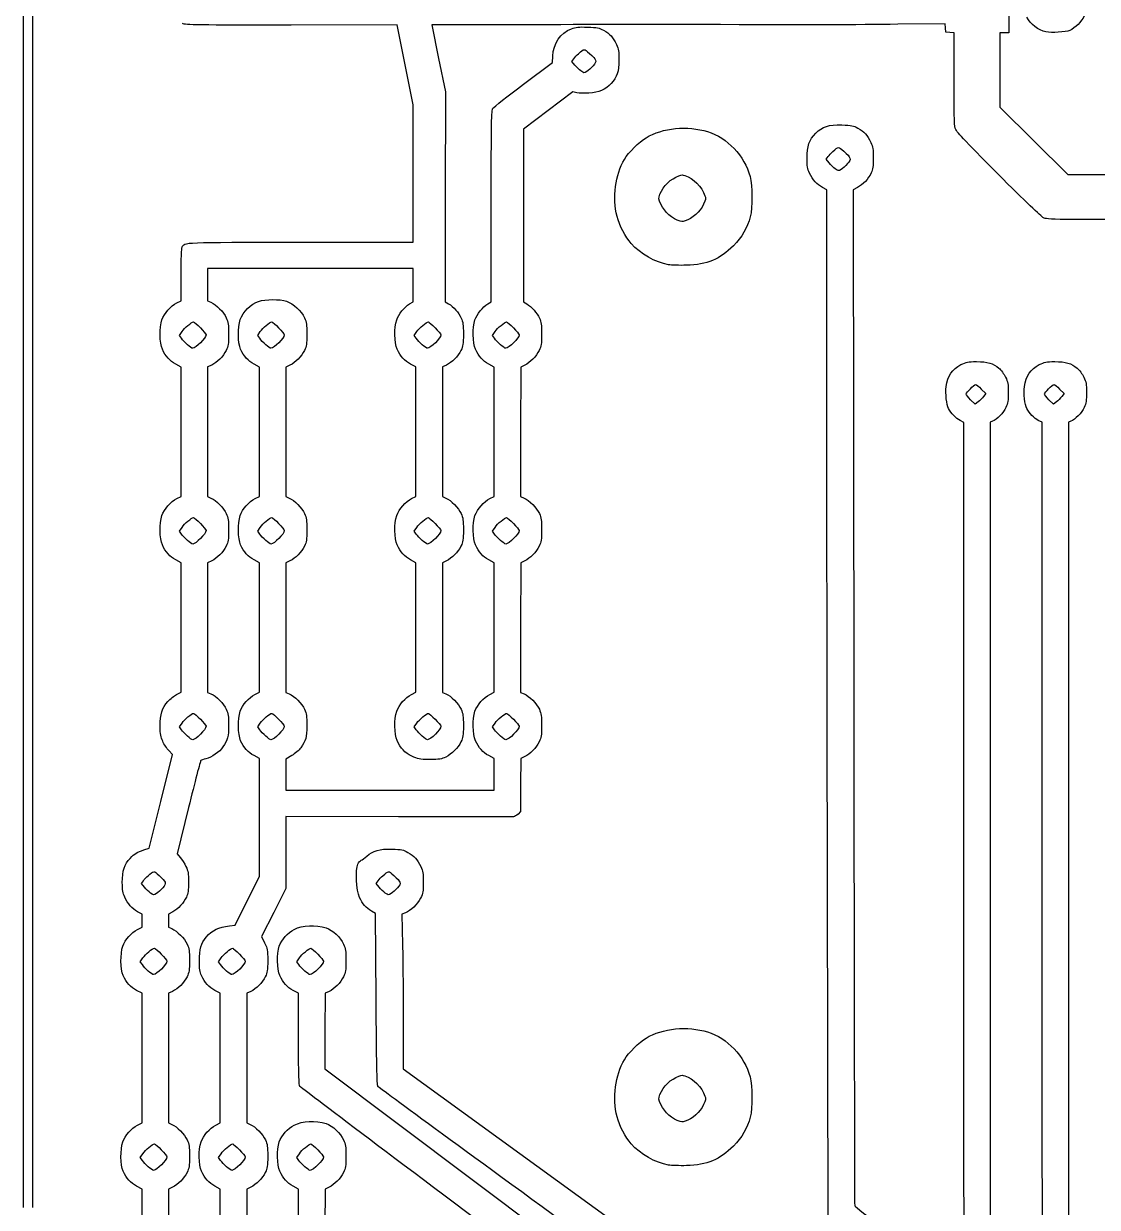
# Model space of a CAD drawing. Extents: x 0 to 100, y 0 to 150.
# Drawn here: x 0 to 34.85, y 75.05 to 113.45 of the extents above; entities that cross this region are included whole.
import ezdxf

# ---------------------------------------------------------------- set-up
doc = ezdxf.new("R2010")
doc.units = 0
doc.layers.add('Calque_1', color=7, linetype='CONTINUOUS')

msp = doc.modelspace()

# ---------------------------------------------------------------- linework, layer by layer
at = {"layer": 'Calque_1', "color": 7}
for p, q in [((0, 75.041132), (0, 150.08226)), ((0.28575, 149.79651), (0.28575, 75.041132)), ((31.972357, 114.169387), (31.972357, 113.157182)), ((12.119189, 113.414112), (8.683941, 113.409173)), ((12.377843, 112.115249), (12.119189, 113.414112)), ((17.046849, 113.419545), (13.24934, 113.411586)), ((13.24934, 113.411586), (13.468883, 112.32415)), ((29.904848, 113.452734), (28.374964, 113.432245)), ((29.914839, 113.313133), (29.904848, 113.452734)), ((29.924829, 113.173529), (29.914839, 113.313133)), ((30.059765, 113.163764), (29.924829, 113.173529)), ((30.194704, 113.153999), (30.059765, 113.163764)), ((30.194704, 111.675194), (30.194704, 113.153999)), ((31.829482, 113.157182), (31.686607, 113.157182)), ((31.686607, 113.157182), (31.686607, 111.949683)), ((31.972357, 113.157182), (31.829482, 113.157182)), ((33.178753, 113.184832), (33.17875, 113.184837)), ((13.468883, 112.32415), (13.688427, 111.236711)), ((16.219791, 111.486743), (17.161154, 112.193735)), ((17.161154, 112.193735), (17.171173, 112.394008)), ((17.79561, 112.230847), (17.855709, 112.314425)), ((17.890716, 112.111174), (17.79561, 112.230847)), ((12.6365, 110.816386), (12.377843, 112.115249)), ((18.085491, 111.917956), (18.085491, 111.917962)), ((31.686607, 111.949683), (31.686607, 110.742187)), ((13.688427, 111.236711), (13.684927, 107.835112)), ((17.827899, 111.240329), (17.026455, 110.634985)), ((17.954899, 111.211827), (17.827899, 111.240329)), ((12.6365, 108.589447), (12.6365, 110.816386)), ((17.026455, 110.634985), (16.225009, 110.029638)), ((31.686607, 110.742187), (32.789918, 109.648788)), ((16.225009, 110.029638), (16.224755, 107.230293)), ((32.789918, 109.648788), (33.893232, 108.555388)), ((26.05061, 109.055847), (26.110709, 109.139425)), ((26.145716, 108.936174), (26.05061, 109.055847)), ((26.340491, 108.742956), (26.340491, 108.742962)), ((12.6365, 106.362507), (12.6365, 108.589447)), ((33.893232, 108.555388), (38.407707, 108.554542)), ((26.066719, 108.061415), (25.922749, 108.137792)), ((26.066722, 102.330486), (26.066719, 108.061415)), ((27.06558, 108.137454), (26.920323, 108.061307)), ((26.920323, 108.061307), (26.94053, 91.598932)), ((13.684927, 107.835112), (13.681428, 104.433513)), ((15.176779, 104.430939), (15.176779, 107.532787)), ((16.224755, 107.230293), (16.224501, 104.430942)), ((21.311277, 107.041794), (21.311294, 107.041814)), ((8.999858, 106.362507), (12.6365, 106.362507)), ((20.929758, 105.633965), (20.929755, 105.633962)), ((5.112058, 104.463172), (5.112058, 105.303802)), ((9.303094, 105.505836), (5.969344, 105.505836)), ((5.969344, 105.505836), (5.969344, 104.982387)), ((12.636844, 105.505836), (9.303094, 105.505836)), ((12.636844, 104.968677), (12.636844, 105.505836)), ((5.969344, 104.982387), (5.969344, 104.458938)), ((12.636844, 104.431515), (12.636844, 104.968677)), ((4.969885, 104.394349), (5.112058, 104.463172)), ((5.969344, 104.458938), (6.079798, 104.412789)), ((12.526639, 104.363406), (12.636844, 104.431515)), ((13.681428, 104.433513), (13.786231, 104.368424)), ((15.066574, 104.36283), (15.176779, 104.430939)), ((16.224501, 104.430942), (16.327687, 104.366852)), ((5.056403, 103.336363), (5.139619, 103.462113)), ((5.121817, 103.244497), (5.056403, 103.336363)), ((7.596403, 103.336363), (7.679619, 103.462113)), ((7.661817, 103.244497), (7.596403, 103.336363)), ((12.676403, 103.336363), (12.759619, 103.462113)), ((12.741817, 103.244497), (12.676403, 103.336363)), ((15.216403, 103.336363), (15.299619, 103.462113)), ((15.281817, 103.244497), (15.216403, 103.336363)), ((5.315639, 103.036626), (5.315639, 103.036626)), ((7.855639, 103.036626), (7.855639, 103.036626)), ((12.935639, 103.036626), (12.935639, 103.036626)), ((15.475639, 103.036626), (15.475639, 103.036626)), ((5.111905, 102.314382), (4.936645, 102.405961)), ((5.111967, 100.213777), (5.111905, 102.314382)), ((5.970984, 102.314961), (5.970137, 100.211948)), ((6.10377, 102.376296), (5.970984, 102.314961)), ((7.651911, 102.314382), (7.476654, 102.405961)), ((7.651976, 100.213777), (7.651911, 102.314382)), ((8.510959, 102.314385), (8.510112, 100.211373)), ((8.643747, 102.375721), (8.510959, 102.314385)), ((12.73195, 102.314961), (12.556693, 102.406539)), ((12.732015, 100.214356), (12.73195, 102.314961)), ((13.591046, 102.314961), (13.590199, 100.211948)), ((13.723832, 102.376296), (13.591046, 102.314961)), ((15.271888, 102.314385), (15.096631, 102.405964)), ((15.271953, 100.21378), (15.271888, 102.314385)), ((16.130888, 102.314388), (16.130041, 100.211375)), ((16.263676, 102.375723), (16.130888, 102.314388)), ((31.078867, 101.597741), (31.224897, 101.449614)), ((31.224897, 101.449614), (31.151147, 101.353977)), ((33.618867, 101.597741), (33.764897, 101.449614)), ((33.764897, 101.449614), (33.691147, 101.353977)), ((30.87926, 101.105546), (30.734562, 101.250247)), ((30.734562, 101.250247), (30.734562, 101.250247)), ((30.978325, 101.18194), (30.87926, 101.105546)), ((33.41926, 101.105546), (33.274562, 101.250247)), ((33.274562, 101.250247), (33.274562, 101.250247)), ((33.518325, 101.18194), (33.41926, 101.105546)), ((30.511742, 100.519221), (30.389672, 100.581496)), ((30.511742, 86.886758), (30.511742, 100.519221)), ((31.448121, 100.55217), (31.368992, 100.522082)), ((31.368992, 100.522082), (31.368992, 87.141216)), ((33.051744, 100.519283), (32.929675, 100.581558)), ((33.051744, 86.897088), (33.051744, 100.519283)), ((33.988124, 100.552232), (33.908994, 100.522144)), ((33.908994, 100.522144), (33.908994, 87.217813)), ((5.112032, 98.113172), (5.111967, 100.213777)), ((5.970137, 100.211948), (5.969291, 98.108938)), ((7.652038, 98.113172), (7.651976, 100.213777)), ((8.510112, 100.211373), (8.509265, 98.108363)), ((12.732077, 98.11375), (12.732015, 100.214356)), ((13.590199, 100.211948), (13.589353, 98.108938)), ((15.272015, 98.113174), (15.271953, 100.21378)), ((16.130041, 100.211375), (16.129195, 98.108365)), ((4.969857, 98.044349), (5.112032, 98.113172)), ((5.969291, 98.108938), (6.079741, 98.062789)), ((7.509866, 98.044349), (7.652038, 98.113172)), ((8.509265, 98.108363), (8.619719, 98.062214)), ((12.589905, 98.044928), (12.732077, 98.11375)), ((13.589353, 98.108938), (13.699806, 98.062789)), ((15.129843, 98.044352), (15.272015, 98.113174)), ((16.129195, 98.108365), (16.239648, 98.062216)), ((5.056403, 96.986385), (5.139619, 97.112135)), ((5.121817, 96.894519), (5.056403, 96.986385)), ((7.596403, 96.986385), (7.679619, 97.112135)), ((7.661817, 96.894519), (7.596403, 96.986385)), ((12.676403, 96.986385), (12.759619, 97.112135)), ((12.741817, 96.894519), (12.676403, 96.986385)), ((15.216403, 96.986385), (15.299619, 97.112135)), ((15.281817, 96.894519), (15.216403, 96.986385)), ((5.315639, 96.686648), (5.315639, 96.686648)), ((7.855639, 96.686648), (7.855639, 96.686648)), ((12.935639, 96.686648), (12.935639, 96.686648)), ((15.475639, 96.686648), (15.475639, 96.686648)), ((5.111877, 95.964382), (4.936617, 96.055961)), ((6.103716, 96.026296), (5.970928, 95.964961)), ((7.651885, 95.964382), (7.476625, 96.055961)), ((8.643693, 96.025721), (8.510905, 95.964385)), ((12.731922, 95.964961), (12.556665, 96.056539)), ((13.723778, 96.026296), (13.59099, 95.964961)), ((15.271863, 95.964385), (15.096603, 96.055964)), ((16.26362, 96.025723), (16.130834, 95.964388)), ((5.111939, 93.863173), (5.111877, 95.964382)), ((5.970928, 95.964961), (5.970081, 93.861948)), ((7.651948, 93.863173), (7.651885, 95.964382)), ((8.510905, 95.964385), (8.510058, 93.861373)), ((12.731987, 93.863752), (12.731922, 95.964961)), ((13.59099, 95.964961), (13.590143, 93.861948)), ((15.271925, 93.863176), (15.271863, 95.964385)), ((16.130834, 95.964388), (16.129988, 93.861375)), ((5.112004, 91.761961), (5.111939, 93.863173)), ((5.970081, 93.861948), (5.969234, 91.758938)), ((7.652012, 91.761961), (7.651948, 93.863173)), ((8.510058, 93.861373), (8.509212, 91.758363)), ((12.732049, 91.762539), (12.731987, 93.863752)), ((13.590143, 93.861948), (13.589296, 91.758938)), ((15.27199, 91.761964), (15.271925, 93.863176)), ((16.129988, 93.861375), (16.129141, 91.758365)), ((4.965285, 91.688688), (5.112004, 91.761961)), ((5.969234, 91.758938), (6.079688, 91.712789)), ((7.505294, 91.688688), (7.652012, 91.761961)), ((8.509212, 91.758363), (8.619665, 91.712214)), ((12.585333, 91.689266), (12.732049, 91.762539)), ((13.589296, 91.758938), (13.69975, 91.712789)), ((15.125271, 91.68869), (15.27199, 91.761964)), ((16.129141, 91.758365), (16.239594, 91.712216)), ((5.056403, 90.63638), (5.139619, 90.762129)), ((5.121817, 90.544514), (5.056403, 90.63638)), ((7.596403, 90.63638), (7.679619, 90.762129)), ((7.661817, 90.544514), (7.596403, 90.63638)), ((12.676403, 90.63638), (12.759619, 90.762129)), ((12.741817, 90.544514), (12.676403, 90.63638)), ((15.216403, 90.63638), (15.299619, 90.762129)), ((15.281817, 90.544514), (15.216403, 90.63638)), ((5.315639, 90.336643), (5.315639, 90.336643)), ((7.855639, 90.336643), (7.855639, 90.336643)), ((12.935639, 90.336643), (12.935639, 90.336643)), ((15.475639, 90.336643), (15.475639, 90.336643)), ((4.835827, 89.741382), (4.714539, 89.868382)), ((4.45722, 88.221506), (4.835827, 89.741382)), ((7.651857, 89.614382), (7.476597, 89.705958)), ((7.651919, 87.701201), (7.651857, 89.614382)), ((8.701899, 89.708419), (8.509212, 89.589485)), ((8.509212, 89.589485), (8.509212, 89.085998)), ((15.271835, 89.614385), (15.096575, 89.705961)), ((15.271897, 89.098449), (15.271835, 89.614385)), ((16.130778, 89.614388), (16.129931, 88.753531)), ((16.263566, 89.675723), (16.130778, 89.614388)), ((15.271962, 88.58251), (15.271897, 89.098449)), ((8.509212, 89.085998), (8.509212, 88.58251)), ((16.129931, 88.753531), (16.129085, 87.892672)), ((8.509212, 88.58251), (11.890587, 88.58251)), ((11.890587, 88.58251), (15.271962, 88.58251)), ((4.078616, 86.701632), (4.45722, 88.221506)), ((5.350739, 88.020061), (4.977463, 86.520411)), ((7.651984, 85.788019), (7.651919, 87.701201)), ((12.168274, 87.725119), (8.509085, 87.727659)), ((8.509085, 87.727659), (8.509085, 86.562776)), ((16.129085, 87.892672), (16.04538, 87.80897)), ((33.908994, 87.217813), (33.908994, 73.913483)), ((31.368992, 87.141216), (31.368992, 73.760346)), ((3.896185, 86.64519), (4.078616, 86.701632)), ((4.977463, 86.520411), (5.081199, 86.402262)), ((8.509085, 86.562776), (8.509085, 85.397889)), ((3.82561, 85.560853), (3.885709, 85.644427)), ((7.256199, 84.996933), (7.651984, 85.788019)), ((11.44561, 85.560853), (11.505709, 85.644427)), ((3.920716, 85.441177), (3.82561, 85.560853)), ((8.509085, 85.397889), (8.114369, 84.615485)), ((11.540716, 85.441177), (11.44561, 85.560853)), ((26.109027, 74.545683), (26.087888, 85.572622)), ((4.115491, 85.247959), (4.115491, 85.247967)), ((6.860413, 84.20585), (7.256199, 84.996933)), ((11.735491, 85.247959), (11.735491, 85.247967)), ((3.842004, 84.56624), (3.698034, 84.642618)), ((3.842004, 84.354102), (3.842004, 84.56624)), ((4.842668, 84.642911), (4.699234, 84.566818)), ((4.699234, 84.566818), (4.699234, 84.352877)), ((8.114369, 84.615485), (7.719653, 83.833077)), ((11.419727, 84.582174), (11.285333, 84.660937)), ((11.439088, 81.806281), (11.419727, 84.582174)), ((12.389849, 84.606753), (12.277454, 84.566319)), ((12.277454, 84.566319), (12.298226, 83.568954)), ((3.695285, 84.068688), (3.842004, 84.141961)), ((3.842004, 84.141961), (3.842004, 84.354102)), ((4.699234, 84.352877), (4.699234, 84.138938)), ((4.699234, 84.138938), (4.809688, 84.092789)), ((6.67676, 84.185051), (6.860413, 84.20585)), ((7.719653, 83.833077), (7.820683, 83.629248)), ((3.786403, 83.016368), (3.869619, 83.142115)), ((3.85182, 82.924502), (3.786403, 83.016368)), ((6.326403, 83.016368), (6.409619, 83.142115)), ((6.391817, 82.924502), (6.326403, 83.016368)), ((8.866403, 83.016368), (8.949619, 83.142115)), ((8.931817, 82.924502), (8.866403, 83.016368)), ((4.045639, 82.716631), (4.045639, 82.716631)), ((6.585639, 82.716631), (6.585639, 82.716631)), ((9.125639, 82.716631), (9.125639, 82.716631)), ((3.841849, 81.994382), (3.666592, 82.085958)), ((3.841911, 79.893173), (3.841849, 81.994382)), ((4.700874, 81.994961), (4.700027, 79.891948)), ((4.83366, 82.056296), (4.700874, 81.994961)), ((6.381832, 81.994382), (6.206575, 82.085958)), ((6.381897, 79.893173), (6.381832, 81.994382)), ((7.240724, 81.99432), (7.239878, 79.89131)), ((7.373513, 82.055656), (7.240724, 81.99432)), ((8.921609, 81.994382), (8.746352, 82.085958)), ((8.921674, 80.517135), (8.921609, 81.994382)), ((9.780654, 81.994382), (9.779807, 80.768008)), ((9.913439, 82.055718), (9.780654, 81.994382)), ((12.319138, 81.060704), (12.319265, 79.549819)), ((9.779807, 80.768008), (9.77896, 79.541629)), ((3.841976, 77.791961), (3.841911, 79.893173)), ((4.700027, 79.891948), (4.699181, 77.788938)), ((6.381959, 77.791961), (6.381897, 79.893173)), ((7.239878, 79.89131), (7.239031, 77.788298)), ((9.77896, 79.541629), (17.368861, 73.849269)), ((12.319265, 79.549819), (19.21681, 74.533319)), ((3.695257, 77.718688), (3.841976, 77.791961)), ((4.699181, 77.788938), (4.809631, 77.742789)), ((6.235243, 77.718688), (6.381959, 77.791961)), ((7.239031, 77.788298), (7.349484, 77.742149)), ((21.311277, 77.831797), (21.311294, 77.831816)), ((3.786403, 76.666363), (3.869619, 76.79211)), ((3.85182, 76.574497), (3.786403, 76.666363)), ((6.326403, 76.666363), (6.409619, 76.79211)), ((6.391817, 76.574497), (6.326403, 76.666363)), ((8.866403, 76.666363), (8.949619, 76.79211)), ((8.931817, 76.574497), (8.866403, 76.666363)), ((20.929758, 76.423962), (20.929755, 76.423962)), ((4.045639, 76.366626), (4.045639, 76.366626)), ((6.585639, 76.366626), (6.585639, 76.366626)), ((9.125639, 76.366626), (9.125639, 76.366626)), ((3.841821, 75.644382), (3.666563, 75.735958)), ((4.833606, 75.706296), (4.700818, 75.644961)), ((6.381806, 75.644382), (6.206546, 75.735958)), ((7.373456, 75.705656), (7.240668, 75.64432)), ((8.921437, 75.644563), (8.746177, 75.736139)), ((9.913267, 75.705898), (9.780479, 75.644563)), ((3.841885, 73.543173), (3.841821, 75.644382)), ((4.700818, 75.644961), (4.699971, 73.541948)), ((6.381869, 73.543173), (6.381806, 75.644382)), ((7.240668, 75.64432), (7.239821, 73.54131)), ((8.921499, 74.157529), (8.921437, 75.644563)), ((9.780479, 75.644563), (9.779632, 74.421223))]:
    msp.add_line(p, q, dxfattribs=at)
for points in [[(34.420573, 113.705413), (34.336713, 113.518009), (34.131357, 113.312151), (33.950831, 113.234517)], [(8.683941, 113.409173), (5.636669, 113.404799), (5.237946, 113.409737), (5.153516, 113.453454)], [(21.955582, 113.423863), (21.344393, 113.425838), (19.135465, 113.423863), (17.046849, 113.419545)], [(17.171173, 112.394008), (17.192284, 112.815716), (17.42125, 113.152543), (17.778036, 113.286731)], [(17.778036, 113.286731), (17.927752, 113.34304), (18.008507, 113.351487), (18.304149, 113.341744)], [(18.304149, 113.341744), (18.619089, 113.331359), (18.670033, 113.321086), (18.822712, 113.23715)], [(28.374964, 113.432245), (27.008082, 113.413928), (25.59661, 113.412094), (21.955582, 113.423863)], [(33.17875, 113.184837), (32.923483, 113.241158), (32.681807, 113.428723), (32.559329, 113.665572)], [(18.822712, 113.23715), (19.024052, 113.126451), (19.12714, 113.011759), (19.23719, 112.77601)], [(33.950831, 113.234517), (33.81517, 113.176179), (33.352825, 113.146427), (33.178753, 113.184832)], [(18.00602, 112.478963), (18.197155, 112.650495), (18.18493, 112.650117), (18.362958, 112.490054)], [(19.23719, 112.77601), (19.308586, 112.623068), (19.318653, 112.559989), (19.318261, 112.26801)], [(17.855709, 112.314425), (17.888763, 112.36039), (17.956403, 112.434431), (18.00602, 112.478963)], [(18.362958, 112.490054), (18.605695, 112.271812), (18.613727, 112.244817), (18.483038, 112.086437)], [(19.318261, 112.26801), (19.317696, 111.885791), (19.266764, 111.732248), (19.066885, 111.511008)], [(18.085491, 111.917962), (18.030673, 111.958407), (17.943023, 112.045351), (17.890716, 112.111174)], [(18.279251, 111.898962), (18.188099, 111.846128), (18.182057, 111.84672), (18.085491, 111.917956)], [(18.483038, 112.086437), (18.422705, 112.013322), (18.330999, 111.92896), (18.279251, 111.898962)], [(15.227602, 110.707192), (15.255542, 110.747101), (15.70204, 111.097897), (16.219791, 111.486743)], [(19.066885, 111.511008), (18.89035, 111.315603), (18.66112, 111.216399), (18.344334, 111.198309)], [(30.231797, 110.065709), (30.205917, 110.15692), (30.194704, 110.643059), (30.194704, 111.675194)], [(18.344334, 111.198309), (18.199995, 111.190068), (18.024749, 111.196051), (17.954899, 111.211827)], [(15.176779, 107.532787), (15.176779, 110.325336), (15.181859, 110.641868), (15.227602, 110.707192)], [(20.202452, 109.754068), (20.734249, 110.073239), (21.546154, 110.153463), (22.197492, 109.951209)], [(22.197492, 109.951209), (22.838794, 109.752064), (23.391393, 109.167136), (23.578171, 108.489757)], [(25.426495, 109.085371), (25.425931, 109.480834), (25.497172, 109.68669), (25.707442, 109.89696)], [(25.707442, 109.89696), (25.931374, 110.120892), (26.12193, 110.181313), (26.558844, 110.166917)], [(26.558844, 110.166917), (26.873784, 110.156531), (26.924725, 110.146258), (27.077408, 110.062322)], [(27.077408, 110.062322), (27.278748, 109.951623), (27.381835, 109.836931), (27.491885, 109.601182)], [(31.620858, 108.576767), (30.470331, 109.732644), (30.263363, 109.954496), (30.231797, 110.065709)], [(19.50019, 109.051806), (19.635399, 109.277087), (19.977168, 109.618858), (20.202452, 109.754068)], [(26.26102, 109.303963), (26.452155, 109.475495), (26.43993, 109.475117), (26.617958, 109.315054)], [(27.491885, 109.601182), (27.563278, 109.448241), (27.573345, 109.385161), (27.572956, 109.093182)], [(25.503982, 108.607667), (25.439373, 108.748798), (25.426876, 108.825828), (25.426495, 109.085371)], [(26.110709, 109.139425), (26.143763, 109.18539), (26.211403, 109.259431), (26.26102, 109.303963)], [(26.617958, 109.315054), (26.860695, 109.096812), (26.868727, 109.069817), (26.738035, 108.911437)], [(27.572956, 109.093182), (27.572674, 108.822887), (27.559889, 108.73204), (27.505815, 108.613046)], [(19.258308, 107.196401), (19.103332, 107.808719), (19.200233, 108.552019), (19.50019, 109.051806)], [(26.340491, 108.742962), (26.285673, 108.783407), (26.198023, 108.870351), (26.145716, 108.936174)], [(26.534251, 108.723962), (26.443096, 108.671128), (26.437057, 108.67172), (26.340491, 108.742956)], [(26.738035, 108.911437), (26.677705, 108.838322), (26.585999, 108.75396), (26.534251, 108.723962)], [(20.650592, 107.9174), (20.762601, 108.193052), (21.003432, 108.426904), (21.2681, 108.517009)], [(21.2681, 108.517009), (21.372593, 108.552583), (21.375006, 108.552713), (21.455129, 108.526971)], [(21.455129, 108.526971), (21.743255, 108.434464), (22.009416, 108.167742), (22.112455, 107.868256)], [(23.578171, 108.489757), (23.656739, 108.204815), (23.658452, 107.479106), (23.581247, 107.188007)], [(25.922749, 108.137792), (25.743391, 108.232941), (25.603863, 108.389498), (25.503982, 108.607667)], [(27.505815, 108.613046), (27.417254, 108.418166), (27.243981, 108.230977), (27.06558, 108.137454)], [(33.101915, 107.155953), (33.017158, 107.197024), (32.508568, 107.684927), (31.620858, 108.576767)], [(20.678758, 107.59955), (20.607658, 107.748221), (20.603041, 107.800351), (20.650592, 107.9174)], [(21.311294, 107.041814), (21.046626, 107.120954), (20.806289, 107.332875), (20.678758, 107.59955)], [(22.106218, 107.68948), (22.016144, 107.431704), (21.80128, 107.196971), (21.556187, 107.088578)], [(22.112455, 107.868256), (22.140283, 107.787405), (22.140254, 107.786858), (22.106218, 107.68948)], [(19.7178, 106.322248), (19.534652, 106.52702), (19.328435, 106.919332), (19.258308, 107.196401)], [(23.581247, 107.188007), (23.484363, 106.822724), (23.315069, 106.531525), (23.034919, 106.24827)], [(38.07079, 107.093415), (33.320265, 107.093401), (33.228621, 107.094544), (33.101915, 107.155953)], [(21.556187, 107.088578), (21.42558, 107.030815), (21.378237, 107.021773), (21.311277, 107.041794)], [(5.14475, 106.205516), (5.231957, 106.368465), (5.085723, 106.362507), (8.999858, 106.362507)], [(5.112058, 105.303802), (5.112058, 105.819639), (5.124701, 106.168034), (5.14475, 106.205516)], [(20.929755, 105.633962), (20.493609, 105.711624), (20.02687, 105.976693), (19.7178, 106.322248)], [(23.034919, 106.24827), (22.590241, 105.798656), (22.188469, 105.631597), (21.510625, 105.614463)], [(21.510625, 105.614463), (21.283614, 105.608734), (21.022223, 105.617511), (20.929758, 105.633965)], [(7.620635, 104.44198), (7.856031, 104.520488), (8.306768, 104.522117), (8.5335, 104.445282)], [(4.48757, 103.845373), (4.558758, 104.050701), (4.779857, 104.302356), (4.969885, 104.394349)], [(6.079798, 104.412789), (6.249472, 104.341895), (6.493312, 104.094733), (6.576568, 103.909248)], [(7.030429, 103.853944), (7.114128, 104.095857), (7.381466, 104.362207), (7.620635, 104.44198)], [(8.5335, 104.445282), (8.755829, 104.369931), (9.017435, 104.129647), (9.115775, 103.910462)], [(12.107082, 103.844374), (12.170387, 104.02689), (12.358314, 104.259376), (12.526639, 104.363406)], [(13.786231, 104.368424), (13.950577, 104.266356), (14.119372, 104.07572), (14.198809, 103.902461)], [(14.647017, 103.843798), (14.710323, 104.026314), (14.898249, 104.2588), (15.066574, 104.36283)], [(16.327687, 104.366852), (16.490521, 104.265718), (16.65949, 104.074543), (16.738651, 103.901888)], [(4.502556, 102.891295), (4.410428, 103.097789), (4.402537, 103.600128), (4.48757, 103.845373)], [(5.139619, 103.462113), (5.218803, 103.581763), (5.451726, 103.777868), (5.514665, 103.777868)], [(5.514665, 103.777868), (5.562239, 103.777868), (5.920111, 103.406292), (5.920111, 103.356894)], [(6.576568, 103.909248), (6.640604, 103.766582), (6.650849, 103.693269), (6.65073, 103.378586)], [(7.042565, 102.891295), (6.948805, 103.101447), (6.942517, 103.599882), (7.030429, 103.853944)], [(7.679619, 103.462113), (7.758803, 103.581763), (7.991726, 103.777868), (8.054665, 103.777868)], [(8.054665, 103.777868), (8.102239, 103.777868), (8.460111, 103.406292), (8.460111, 103.356894)], [(9.115775, 103.910462), (9.180689, 103.765772), (9.190826, 103.693735), (9.190708, 103.37801)], [(12.122604, 102.891874), (12.030783, 103.097682), (12.022588, 103.600754), (12.107082, 103.844374)], [(12.759619, 103.462113), (12.838803, 103.581763), (13.071726, 103.777868), (13.134665, 103.777868)], [(13.134665, 103.777868), (13.182239, 103.777868), (13.540111, 103.406292), (13.540111, 103.356894)], [(14.198809, 103.902461), (14.261392, 103.765964), (14.271529, 103.69253), (14.271123, 103.378586)], [(14.662539, 102.891298), (14.570721, 103.097106), (14.562526, 103.600178), (14.647017, 103.843798)], [(15.299619, 103.462113), (15.378803, 103.581763), (15.611726, 103.777868), (15.674665, 103.777868)], [(15.674665, 103.777868), (15.722239, 103.777868), (16.080111, 103.406292), (16.080111, 103.356894)], [(16.738651, 103.901888), (16.801236, 103.765391), (16.811371, 103.691957), (16.810967, 103.378013)], [(5.920111, 103.356894), (5.920111, 103.25521), (5.58754, 102.920618), (5.486465, 102.920618)], [(6.65073, 103.378586), (6.650603, 103.055377), (6.641643, 102.995238), (6.572662, 102.854711)], [(8.460111, 103.356894), (8.460111, 103.25521), (8.12754, 102.920618), (8.026465, 102.920618)], [(9.190708, 103.37801), (9.190581, 103.054801), (9.18162, 102.994662), (9.112639, 102.854135)], [(13.540111, 103.356894), (13.540111, 103.25521), (13.207537, 102.920618), (13.106465, 102.920618)], [(14.271123, 103.378586), (14.27084, 103.055772), (14.261612, 102.995066), (14.192724, 102.854711)], [(16.080111, 103.356894), (16.080111, 103.25521), (15.747537, 102.920618), (15.646465, 102.920618)], [(16.810967, 103.378013), (16.810685, 103.055199), (16.801457, 102.994493), (16.732569, 102.854138)], [(5.315639, 103.036626), (5.245015, 103.100428), (5.157795, 103.19397), (5.121817, 103.244497)], [(5.486465, 102.920618), (5.463125, 102.920618), (5.386262, 102.972821), (5.315639, 103.036626)], [(7.855639, 103.036626), (7.785015, 103.100428), (7.697795, 103.19397), (7.661817, 103.244497)], [(8.026465, 102.920618), (8.003125, 102.920618), (7.926262, 102.972821), (7.855639, 103.036626)], [(12.935639, 103.036626), (12.865015, 103.100428), (12.777795, 103.19397), (12.741817, 103.244497)], [(13.106465, 102.920618), (13.083125, 102.920618), (13.006262, 102.972821), (12.935639, 103.036626)], [(15.475639, 103.036626), (15.405015, 103.100428), (15.317795, 103.19397), (15.281817, 103.244497)], [(15.646465, 102.920618), (15.623125, 102.920618), (15.546262, 102.972821), (15.475639, 103.036626)], [(4.936645, 102.405961), (4.742163, 102.507578), (4.605661, 102.660198), (4.502556, 102.891295)], [(6.572662, 102.854711), (6.476272, 102.658346), (6.279289, 102.457368), (6.10377, 102.376296)], [(7.476654, 102.405961), (7.282172, 102.507578), (7.145669, 102.660198), (7.042565, 102.891295)], [(9.112639, 102.854135), (9.016246, 102.657771), (8.819267, 102.456792), (8.643747, 102.375721)], [(12.556693, 102.406539), (12.362211, 102.508156), (12.225709, 102.660776), (12.122604, 102.891874)], [(14.192724, 102.854711), (14.096334, 102.658346), (13.899351, 102.457368), (13.723832, 102.376296)], [(15.096631, 102.405964), (14.902149, 102.507581), (14.765647, 102.660201), (14.662539, 102.891298)], [(16.732569, 102.854138), (16.636176, 102.657774), (16.439196, 102.456795), (16.263676, 102.375723)], [(26.087888, 85.572622), (26.076261, 91.637436), (26.066722, 99.178476), (26.066722, 102.330486)], [(29.940428, 101.680698), (29.981136, 102.019048), (30.136696, 102.248932), (30.42112, 102.391062)], [(30.42112, 102.391062), (30.599524, 102.480211), (30.644694, 102.48901), (30.923907, 102.48901)], [(30.923907, 102.48901), (31.286069, 102.48901), (31.465379, 102.437352), (31.649106, 102.280095)], [(31.649106, 102.280095), (31.719926, 102.219477), (31.81788, 102.088097), (31.866784, 101.988148)], [(32.480431, 101.68076), (32.521138, 102.01911), (32.676699, 102.248994), (32.961123, 102.391124)], [(32.961123, 102.391124), (33.139527, 102.480273), (33.184696, 102.489072), (33.46391, 102.489072)], [(33.46391, 102.489072), (33.826072, 102.489072), (34.005382, 102.437414), (34.189108, 102.280157)], [(34.189108, 102.280157), (34.259929, 102.219539), (34.357883, 102.088159), (34.406786, 101.98821)], [(31.866784, 101.988148), (31.94626, 101.825701), (31.955647, 101.77273), (31.955257, 101.488902)], [(34.406786, 101.98821), (34.486263, 101.825763), (34.49565, 101.772792), (34.49526, 101.488964)], [(30.01932, 100.96558), (29.951686, 101.096371), (29.912674, 101.450001), (29.940428, 101.680698)], [(30.589861, 101.436798), (30.589861, 101.48715), (30.847369, 101.745868), (30.897486, 101.745868)], [(30.734562, 101.250247), (30.654975, 101.329833), (30.589861, 101.41378), (30.589861, 101.436798)], [(30.897486, 101.745868), (30.916931, 101.745868), (30.998547, 101.679213), (31.078867, 101.597741)], [(31.955257, 101.488902), (31.954975, 101.225126), (31.942247, 101.143296), (31.880562, 101.005427)], [(32.559323, 100.965642), (32.491688, 101.096433), (32.452677, 101.450063), (32.480431, 101.68076)], [(33.129861, 101.436798), (33.129861, 101.48715), (33.387369, 101.745868), (33.437486, 101.745868)], [(33.274562, 101.250247), (33.194975, 101.329833), (33.129861, 101.41378), (33.129861, 101.436798)], [(33.437486, 101.745868), (33.456931, 101.745868), (33.538547, 101.679213), (33.618867, 101.597741)], [(34.49526, 101.488964), (34.494978, 101.225188), (34.48225, 101.143358), (34.420564, 101.005489)], [(31.151147, 101.353977), (31.110578, 101.301374), (31.032811, 101.223958), (30.978325, 101.18194)], [(31.880562, 101.005427), (31.803396, 100.832984), (31.585205, 100.604285), (31.448121, 100.55217)], [(33.691147, 101.353977), (33.650578, 101.301374), (33.572811, 101.223958), (33.518325, 101.18194)], [(34.420564, 101.005489), (34.343399, 100.833046), (34.125208, 100.604347), (33.988124, 100.552232)], [(30.389672, 100.581496), (30.257135, 100.64911), (30.097202, 100.814972), (30.01932, 100.96558)], [(32.929675, 100.581558), (32.797138, 100.649173), (32.637205, 100.815035), (32.559323, 100.965642)], [(4.487542, 97.495373), (4.55873, 97.700701), (4.779828, 97.952356), (4.969857, 98.044349)], [(6.079741, 98.062789), (6.249419, 97.991895), (6.493256, 97.744733), (6.576512, 97.559248)], [(7.027551, 97.495373), (7.098738, 97.700701), (7.319837, 97.952356), (7.509866, 98.044349)], [(8.619719, 98.062214), (8.789393, 97.991319), (9.033233, 97.744158), (9.116489, 97.558673)], [(12.10759, 97.495952), (12.178778, 97.70128), (12.399876, 97.952934), (12.589905, 98.044928)], [(13.699806, 98.062789), (13.869481, 97.991895), (14.113318, 97.744733), (14.196574, 97.559248)], [(14.647528, 97.495376), (14.718716, 97.700704), (14.939814, 97.952359), (15.129843, 98.044352)], [(16.239648, 98.062216), (16.409323, 97.991322), (16.653163, 97.74416), (16.736418, 97.558676)], [(6.576512, 97.559248), (6.640551, 97.416582), (6.650795, 97.343269), (6.650674, 97.028586)], [(9.116489, 97.558673), (9.180525, 97.416007), (9.190773, 97.342694), (9.190651, 97.02801)], [(14.196574, 97.559248), (14.260613, 97.416582), (14.270857, 97.343269), (14.270739, 97.028586)], [(16.736418, 97.558676), (16.800455, 97.416009), (16.810702, 97.342697), (16.810581, 97.028013)], [(4.502528, 96.541295), (4.410402, 96.747789), (4.402509, 97.250128), (4.487542, 97.495373)], [(5.139619, 97.112135), (5.218803, 97.231786), (5.451726, 97.427891), (5.514665, 97.427891)], [(5.514665, 97.427891), (5.562239, 97.427891), (5.920111, 97.056314), (5.920111, 97.006917)], [(7.042537, 96.541295), (6.950408, 96.747789), (6.942517, 97.250128), (7.027551, 97.495373)], [(7.679619, 97.112135), (7.758803, 97.231786), (7.991726, 97.427891), (8.054665, 97.427891)], [(8.054665, 97.427891), (8.102239, 97.427891), (8.460111, 97.056314), (8.460111, 97.006917)], [(12.122576, 96.541874), (12.030448, 96.748368), (12.022557, 97.250706), (12.10759, 97.495952)], [(12.759619, 97.112135), (12.838803, 97.231786), (13.071726, 97.427891), (13.134665, 97.427891)], [(13.134665, 97.427891), (13.182239, 97.427891), (13.540111, 97.056314), (13.540111, 97.006917)], [(14.662514, 96.541298), (14.570388, 96.747792), (14.562495, 97.25013), (14.647528, 97.495376)], [(15.299619, 97.112135), (15.378803, 97.231786), (15.611726, 97.427891), (15.674665, 97.427891)], [(15.674665, 97.427891), (15.722239, 97.427891), (16.080111, 97.056314), (16.080111, 97.006917)], [(5.315639, 96.686648), (5.245015, 96.75045), (5.157795, 96.843993), (5.121817, 96.894519)], [(5.920111, 97.006917), (5.920111, 96.905232), (5.58754, 96.570641), (5.486465, 96.570641)], [(6.650674, 97.028586), (6.650547, 96.705377), (6.641586, 96.645238), (6.572608, 96.504711)], [(7.855639, 96.686648), (7.785015, 96.75045), (7.697795, 96.843993), (7.661817, 96.894519)], [(8.460111, 97.006917), (8.460111, 96.905232), (8.12754, 96.570641), (8.026465, 96.570641)], [(9.190651, 97.02801), (9.190524, 96.704801), (9.181564, 96.644662), (9.112583, 96.504135)], [(12.935639, 96.686648), (12.865015, 96.75045), (12.777795, 96.843993), (12.741817, 96.894519)], [(13.540111, 97.006917), (13.540111, 96.905232), (13.207537, 96.570641), (13.106465, 96.570641)], [(14.270739, 97.028586), (14.270612, 96.705377), (14.261651, 96.645238), (14.192671, 96.504711)], [(15.475639, 96.686648), (15.405015, 96.75045), (15.317795, 96.843993), (15.281817, 96.894519)], [(16.080111, 97.006917), (16.080111, 96.905232), (15.747537, 96.570641), (15.646465, 96.570641)], [(16.810581, 97.028013), (16.810454, 96.704804), (16.801493, 96.644665), (16.732512, 96.504138)], [(4.936617, 96.055961), (4.742135, 96.157578), (4.605632, 96.310198), (4.502528, 96.541295)], [(5.486465, 96.570641), (5.463125, 96.570641), (5.386262, 96.622844), (5.315639, 96.686648)], [(6.572608, 96.504711), (6.476215, 96.308346), (6.279236, 96.107368), (6.103716, 96.026296)], [(7.476625, 96.055961), (7.282143, 96.157578), (7.145641, 96.310198), (7.042537, 96.541295)], [(8.026465, 96.570641), (8.003125, 96.570641), (7.926262, 96.622844), (7.855639, 96.686648)], [(9.112583, 96.504135), (9.016193, 96.307771), (8.81921, 96.106792), (8.643693, 96.025721)], [(12.556665, 96.056539), (12.362183, 96.158156), (12.22568, 96.310776), (12.122576, 96.541874)], [(13.106465, 96.570641), (13.083125, 96.570641), (13.006262, 96.622844), (12.935639, 96.686648)], [(14.192671, 96.504711), (14.096278, 96.308346), (13.899298, 96.107368), (13.723778, 96.026296)], [(15.096603, 96.055964), (14.902121, 96.157581), (14.765618, 96.310201), (14.662514, 96.541298)], [(15.646465, 96.570641), (15.623125, 96.570641), (15.546262, 96.622844), (15.475639, 96.686648)], [(16.732512, 96.504138), (16.636122, 96.307774), (16.43914, 96.106795), (16.26362, 96.025723)], [(4.431631, 90.662132), (4.429656, 91.054921), (4.490881, 91.25095), (4.681773, 91.463265)], [(4.681773, 91.463265), (4.757008, 91.546947), (4.884589, 91.648386), (4.965285, 91.688688)], [(6.079688, 91.712789), (6.249766, 91.641726), (6.493242, 91.394742), (6.57608, 91.209248)], [(7.027522, 91.145373), (7.098648, 91.35052), (7.31045, 91.59138), (7.505294, 91.688688)], [(8.619665, 91.712214), (8.78934, 91.641319), (9.033177, 91.394158), (9.116433, 91.208673)], [(12.107562, 91.145952), (12.178688, 91.351099), (12.39049, 91.591959), (12.585333, 91.689266)], [(13.69975, 91.712789), (13.869424, 91.641895), (14.113264, 91.394733), (14.19652, 91.209248)], [(14.6475, 91.145376), (14.718625, 91.350523), (14.930428, 91.591383), (15.125271, 91.68869)], [(16.239594, 91.712216), (16.409269, 91.641322), (16.653106, 91.39416), (16.736362, 91.208676)], [(26.94053, 91.598932), (26.951649, 82.544625), (26.965478, 75.120849), (26.971272, 75.101649)], [(5.139619, 90.762129), (5.218803, 90.88178), (5.451726, 91.077885), (5.514665, 91.077885)], [(5.514665, 91.077885), (5.562239, 91.077885), (5.920111, 90.706309), (5.920111, 90.656911)], [(6.57608, 91.209248), (6.638696, 91.069032), (6.650146, 90.990289), (6.650931, 90.694461)], [(7.042508, 90.191295), (6.950383, 90.397789), (6.942489, 90.900128), (7.027522, 91.145373)], [(7.679619, 90.762129), (7.758803, 90.88178), (7.991726, 91.077885), (8.054665, 91.077885)], [(8.054665, 91.077885), (8.102239, 91.077885), (8.460111, 90.706309), (8.460111, 90.656911)], [(9.116433, 91.208673), (9.180759, 91.065363), (9.190575, 90.99411), (9.189528, 90.67801)], [(12.122548, 90.191874), (12.030422, 90.398368), (12.022528, 90.900706), (12.107562, 91.145952)], [(12.759619, 90.762129), (12.838803, 90.88178), (13.071726, 91.077885), (13.134665, 91.077885)], [(13.134665, 91.077885), (13.182239, 91.077885), (13.540111, 90.706309), (13.540111, 90.656911)], [(14.19652, 91.209248), (14.260556, 91.066579), (14.270804, 90.993269), (14.270682, 90.678586)], [(14.662486, 90.191298), (14.57036, 90.397792), (14.562466, 90.90013), (14.6475, 91.145376)], [(15.299619, 90.762129), (15.378803, 90.88178), (15.611726, 91.077885), (15.674665, 91.077885)], [(15.674665, 91.077885), (15.722239, 91.077885), (16.080111, 90.706309), (16.080111, 90.656911)], [(16.736362, 91.208676), (16.800401, 91.066007), (16.810646, 90.992697), (16.810527, 90.678013)], [(4.513233, 90.170007), (4.445209, 90.318454), (4.432977, 90.392229), (4.431631, 90.662132)], [(5.920111, 90.656911), (5.920111, 90.555227), (5.58754, 90.220635), (5.486465, 90.220635)], [(6.650931, 90.694461), (6.65206, 90.317779), (6.62697, 90.220658), (6.469118, 89.986758)], [(8.460111, 90.656911), (8.460111, 90.555227), (8.12754, 90.220635), (8.026465, 90.220635)], [(9.189528, 90.67801), (9.188117, 90.282741), (9.165172, 90.199584), (8.990282, 89.958993)], [(13.540111, 90.656911), (13.540111, 90.555227), (13.207537, 90.220635), (13.106465, 90.220635)], [(14.270682, 90.678586), (14.270555, 90.355377), (14.261595, 90.295238), (14.192614, 90.154711)], [(16.080111, 90.656911), (16.080111, 90.555227), (15.747537, 90.220635), (15.646465, 90.220635)], [(16.810527, 90.678013), (16.8104, 90.354804), (16.80144, 90.294665), (16.732459, 90.154138)], [(5.315639, 90.336643), (5.245015, 90.400445), (5.157795, 90.493987), (5.121817, 90.544514)], [(5.486465, 90.220635), (5.463125, 90.220635), (5.386262, 90.272838), (5.315639, 90.336643)], [(7.855639, 90.336643), (7.785015, 90.400445), (7.697795, 90.493987), (7.661817, 90.544514)], [(8.026465, 90.220635), (8.003125, 90.220635), (7.926262, 90.272838), (7.855639, 90.336643)], [(12.935639, 90.336643), (12.865015, 90.400445), (12.777795, 90.493987), (12.741817, 90.544514)], [(13.106465, 90.220635), (13.083125, 90.220635), (13.006262, 90.272838), (12.935639, 90.336643)], [(15.475639, 90.336643), (15.405015, 90.400445), (15.317795, 90.493987), (15.281817, 90.544514)], [(15.646465, 90.220635), (15.623125, 90.220635), (15.546262, 90.272838), (15.475639, 90.336643)], [(4.714539, 89.868382), (4.64783, 89.938232), (4.557243, 90.073964), (4.513233, 90.170007)], [(6.469118, 89.986758), (6.358224, 89.822451), (6.099593, 89.645012), (5.909835, 89.603048)], [(7.476597, 89.705958), (7.282115, 89.807578), (7.145615, 89.960198), (7.042508, 90.191295)], [(8.990282, 89.958993), (8.93765, 89.886591), (8.807879, 89.773835), (8.701899, 89.708419)], [(12.598341, 89.687506), (12.366453, 89.801606), (12.234045, 89.941966), (12.122548, 90.191874)], [(14.192614, 90.154711), (14.093388, 89.952572), (13.90129, 89.760176), (13.699594, 89.660924)], [(15.096575, 89.705961), (14.902093, 89.807581), (14.76559, 89.960201), (14.662486, 90.191298)], [(16.732459, 90.154138), (16.636066, 89.957774), (16.439086, 89.756795), (16.263566, 89.675723)], [(5.747537, 89.546034), (5.734612, 89.531556), (5.556041, 88.844867), (5.350739, 88.020061)], [(5.909835, 89.603048), (5.833508, 89.586172), (5.760474, 89.560518), (5.747537, 89.546034)], [(13.17599, 89.583211), (12.826811, 89.583211), (12.800739, 89.587924), (12.598341, 89.687506)], [(13.699594, 89.660924), (13.559762, 89.592115), (13.499781, 89.583211), (13.17599, 89.583211)], [(15.894569, 87.72399), (15.85766, 87.723426), (14.180826, 87.72399), (12.168274, 87.725119)], [(16.04538, 87.80897), (15.999344, 87.762931), (15.931478, 87.724687), (15.894569, 87.72399)], [(30.567303, 73.191197), (30.514569, 73.251079), (30.511742, 73.948664), (30.511742, 86.886758)], [(33.084434, 73.213814), (33.062167, 73.255436), (33.051744, 77.614881), (33.051744, 86.897088)], [(3.452509, 86.372755), (3.611313, 86.536272), (3.679512, 86.578148), (3.896185, 86.64519)], [(10.955096, 86.312998), (10.987394, 86.323242), (11.068169, 86.380756), (11.134595, 86.440785)], [(11.134595, 86.440785), (11.340727, 86.62708), (11.547184, 86.685328), (11.953869, 86.671928)], [(11.953869, 86.671928), (12.26881, 86.661542), (12.319751, 86.651269), (12.472433, 86.567334)], [(12.472433, 86.567334), (12.673773, 86.456635), (12.77686, 86.34194), (12.88691, 86.106194)], [(3.20178, 85.590193), (3.201216, 85.963861), (3.273027, 86.187948), (3.452509, 86.372755)], [(5.081199, 86.402262), (5.138256, 86.337274), (5.221777, 86.204876), (5.266803, 86.108034)], [(5.266803, 86.108034), (5.338549, 85.953726), (5.348613, 85.890754), (5.348221, 85.598586)], [(10.902871, 85.106069), (10.801076, 85.329053), (10.763182, 86.013684), (10.843291, 86.182504)], [(10.843291, 86.182504), (10.872484, 86.244023), (10.922796, 86.302745), (10.955096, 86.312998)], [(12.88691, 86.106194), (12.957951, 85.954014), (12.96852, 85.888719), (12.969147, 85.598194)], [(3.885709, 85.644427), (3.918763, 85.690396), (3.986403, 85.764437), (4.03602, 85.808966)], [(4.03602, 85.808966), (4.227155, 85.9805), (4.21493, 85.980122), (4.392958, 85.820057)], [(4.392958, 85.820057), (4.635698, 85.601815), (4.643727, 85.57482), (4.513038, 85.41644)], [(11.505709, 85.644427), (11.538763, 85.690396), (11.606403, 85.764437), (11.65602, 85.808966)], [(11.65602, 85.808966), (11.847155, 85.9805), (11.83493, 85.980122), (12.012958, 85.820057)], [(12.012958, 85.820057), (12.255695, 85.601815), (12.263727, 85.57482), (12.133038, 85.41644)], [(3.279267, 85.112492), (3.214658, 85.253623), (3.202161, 85.330653), (3.20178, 85.590193)], [(4.115491, 85.247967), (4.060673, 85.288413), (3.973023, 85.375357), (3.920716, 85.441177)], [(4.513038, 85.41644), (4.452705, 85.343324), (4.360999, 85.258963), (4.309251, 85.228965)], [(5.348221, 85.598586), (5.347939, 85.328288), (5.335154, 85.237443), (5.281083, 85.11845)], [(11.735491, 85.247967), (11.680673, 85.288413), (11.593023, 85.375357), (11.540716, 85.441177)], [(12.133038, 85.41644), (12.072705, 85.343324), (11.980999, 85.258963), (11.929251, 85.228965)], [(12.969147, 85.598194), (12.969711, 85.296366), (12.961442, 85.247648), (12.880772, 85.083387)], [(3.698034, 84.642618), (3.518676, 84.737766), (3.379151, 84.894323), (3.279267, 85.112492)], [(4.309251, 85.228965), (4.218099, 85.17613), (4.212057, 85.176723), (4.115491, 85.247959)], [(5.281083, 85.11845), (5.193081, 84.924797), (5.019864, 84.736914), (4.842668, 84.642911)], [(11.285333, 84.660937), (11.118311, 84.758817), (10.996876, 84.900151), (10.902871, 85.106069)], [(11.929251, 85.228965), (11.838099, 85.17613), (11.832057, 85.176723), (11.735491, 85.247959)], [(12.880772, 85.083387), (12.781582, 84.881389), (12.562781, 84.66896), (12.389849, 84.606753)], [(5.927319, 83.818071), (6.123522, 84.047292), (6.323048, 84.144995), (6.67676, 84.185051)], [(8.775514, 84.068922), (9.053726, 84.207868), (9.472673, 84.227088), (9.81907, 84.116798)], [(9.81907, 84.116798), (10.024003, 84.051545), (10.289139, 83.805163), (10.385467, 83.590459)], [(3.217514, 83.525373), (3.28864, 83.73052), (3.500442, 83.97138), (3.695285, 84.068688)], [(4.809688, 84.092789), (4.979362, 84.021895), (5.223202, 83.774733), (5.306458, 83.589248)], [(5.702052, 83.042132), (5.699794, 83.420152), (5.757607, 83.619802), (5.927319, 83.818071)], [(8.297277, 83.525373), (8.368462, 83.730695), (8.580244, 83.971397), (8.775514, 84.068922)], [(3.2325, 82.571295), (3.140374, 82.777789), (3.13248, 83.280128), (3.217514, 83.525373)], [(3.869619, 83.142115), (3.948803, 83.261769), (4.181726, 83.457874), (4.244665, 83.457874)], [(4.244665, 83.457874), (4.292239, 83.457874), (4.650111, 83.086297), (4.650111, 83.0369)], [(5.306458, 83.589248), (5.370494, 83.446579), (5.380739, 83.373269), (5.38062, 83.058586)], [(6.409619, 83.142115), (6.488803, 83.261769), (6.721726, 83.457874), (6.784665, 83.457874)], [(6.784665, 83.457874), (6.832239, 83.457874), (7.190111, 83.086297), (7.190111, 83.0369)], [(7.820683, 83.629248), (7.916791, 83.435344), (7.921676, 83.407574), (7.921021, 83.059119)], [(8.312263, 82.571295), (8.220134, 82.777789), (8.212243, 83.280128), (8.297277, 83.525373)], [(8.949619, 83.142115), (9.028803, 83.261769), (9.261726, 83.457874), (9.324665, 83.457874)], [(9.324665, 83.457874), (9.372239, 83.457874), (9.730111, 83.086297), (9.730111, 83.0369)], [(10.385467, 83.590459), (10.450384, 83.44577), (10.460522, 83.373732), (10.4604, 83.058007)], [(12.298226, 83.568954), (12.309656, 83.020401), (12.319054, 81.89169), (12.319138, 81.060704)], [(4.650111, 83.0369), (4.650111, 82.935215), (4.31754, 82.600624), (4.216465, 82.600624)], [(5.38062, 83.058586), (5.380493, 82.735377), (5.371533, 82.675238), (5.302552, 82.534711)], [(5.772486, 82.571295), (5.717876, 82.693695), (5.703666, 82.788694), (5.702052, 83.042132)], [(7.190111, 83.0369), (7.190111, 82.935215), (6.85754, 82.600624), (6.756465, 82.600624)], [(7.921021, 83.059119), (7.920457, 82.73532), (7.911284, 82.674403), (7.842402, 82.53407)], [(9.730111, 83.0369), (9.730111, 82.935215), (9.39754, 82.600624), (9.296465, 82.600624)], [(10.4604, 83.058007), (10.460273, 82.734798), (10.451313, 82.674659), (10.382332, 82.534132)], [(3.666592, 82.085958), (3.472109, 82.187578), (3.335607, 82.340198), (3.2325, 82.571295)], [(4.045639, 82.716631), (3.975015, 82.780433), (3.887795, 82.873976), (3.85182, 82.924502)], [(4.216465, 82.600624), (4.193125, 82.600624), (4.116262, 82.652827), (4.045639, 82.716631)], [(6.206575, 82.085958), (6.012093, 82.187578), (5.87559, 82.340198), (5.772486, 82.571295)], [(6.585639, 82.716631), (6.515015, 82.780433), (6.427795, 82.873976), (6.391817, 82.924502)], [(6.756465, 82.600624), (6.733125, 82.600624), (6.656262, 82.652827), (6.585639, 82.716631)], [(8.746352, 82.085958), (8.55187, 82.187578), (8.415367, 82.340198), (8.312263, 82.571295)], [(9.125639, 82.716631), (9.055015, 82.780433), (8.967795, 82.873976), (8.931817, 82.924502)], [(9.296465, 82.600624), (9.273125, 82.600624), (9.196262, 82.652827), (9.125639, 82.716631)], [(5.302552, 82.534711), (5.206162, 82.338346), (5.009179, 82.137368), (4.83366, 82.056296)], [(7.842402, 82.53407), (7.746012, 82.337709), (7.54903, 82.136727), (7.373513, 82.055656)], [(10.382332, 82.534132), (10.285942, 82.337768), (10.088959, 82.136789), (9.913439, 82.055718)], [(11.495967, 78.972604), (11.468224, 79.015341), (11.453402, 79.753219), (11.439088, 81.806281)], [(20.202452, 80.544068), (20.734249, 80.863239), (21.546154, 80.943463), (22.197492, 80.741206)], [(22.197492, 80.741206), (22.838794, 80.542064), (23.391393, 79.957133), (23.578171, 79.279757)], [(8.967374, 78.974749), (8.929297, 79.02911), (8.921736, 79.284293), (8.921674, 80.517135)], [(19.50019, 79.841806), (19.635399, 80.067087), (19.977168, 80.408858), (20.202452, 80.544068)], [(19.258308, 77.986398), (19.103332, 78.598716), (19.200233, 79.342019), (19.50019, 79.841806)], [(20.650592, 78.7074), (20.762601, 78.983052), (21.003432, 79.216904), (21.2681, 79.307009)], [(21.2681, 79.307009), (21.372593, 79.342583), (21.375006, 79.34271), (21.455129, 79.316971)], [(21.455129, 79.316971), (21.743255, 79.224464), (22.009416, 78.957745), (22.112455, 78.658256)], [(23.578171, 79.279757), (23.656739, 78.994815), (23.658452, 78.269106), (23.581247, 77.978007)], [(16.582339, 73.232892), (12.419209, 76.354995), (8.992466, 78.938923), (8.967374, 78.974749)], [(18.585809, 73.787194), (14.707035, 76.607387), (11.516606, 78.940823), (11.495967, 78.972604)], [(20.678758, 78.38955), (20.607658, 78.538221), (20.603041, 78.590351), (20.650592, 78.7074)], [(21.311294, 77.831816), (21.046626, 77.910954), (20.806289, 78.122875), (20.678758, 78.38955)], [(22.106218, 78.479482), (22.016144, 78.221704), (21.80128, 77.986971), (21.556187, 77.878578)], [(22.112455, 78.658256), (22.140283, 78.577408), (22.140254, 78.57686), (22.106218, 78.479482)], [(19.7178, 77.112248), (19.534652, 77.31702), (19.328435, 77.709332), (19.258308, 77.986398)], [(23.581247, 77.978007), (23.484363, 77.612724), (23.315069, 77.321525), (23.034919, 77.038267)], [(3.217486, 77.175373), (3.288614, 77.38052), (3.500414, 77.62138), (3.695257, 77.718688)], [(4.809631, 77.742789), (4.979309, 77.671895), (5.223146, 77.424733), (5.306401, 77.239248)], [(5.757472, 77.175373), (5.828597, 77.38052), (6.040399, 77.62138), (6.235243, 77.718688)], [(7.349484, 77.742149), (7.519159, 77.671254), (7.762999, 77.424093), (7.846252, 77.238611)], [(8.297102, 77.175554), (8.368287, 77.380876), (8.580072, 77.621578), (8.775339, 77.719102)], [(8.775339, 77.719102), (9.053553, 77.858049), (9.472498, 77.877268), (9.818895, 77.766979)], [(9.818895, 77.766979), (10.023828, 77.701726), (10.288964, 77.455343), (10.385292, 77.24064)], [(21.556187, 77.878578), (21.42558, 77.820815), (21.378237, 77.811776), (21.311277, 77.831797)], [(5.306401, 77.239248), (5.370441, 77.096579), (5.380685, 77.023269), (5.380564, 76.708586)], [(7.846252, 77.238611), (7.910291, 77.095942), (7.920536, 77.022632), (7.920417, 76.707945)], [(10.385292, 77.24064), (10.450209, 77.09595), (10.460347, 77.023913), (10.460225, 76.708188)], [(3.232472, 76.221295), (3.140346, 76.427789), (3.132455, 76.930128), (3.217486, 77.175373)], [(3.869619, 76.79211), (3.948803, 76.911763), (4.181726, 77.107868), (4.244665, 77.107868)], [(4.244665, 77.107868), (4.292239, 77.107868), (4.650111, 76.736292), (4.650111, 76.686894)], [(5.772458, 76.221295), (5.680329, 76.427789), (5.672438, 76.930128), (5.757472, 77.175373)], [(6.409619, 76.79211), (6.488803, 76.911763), (6.721726, 77.107868), (6.784665, 77.107868)], [(6.784665, 77.107868), (6.832239, 77.107868), (7.190111, 76.736292), (7.190111, 76.686894)], [(8.312088, 76.221476), (8.219962, 76.42797), (8.212068, 76.930308), (8.297102, 77.175554)], [(8.949619, 76.79211), (9.028803, 76.911763), (9.261726, 77.107868), (9.324665, 77.107868)], [(9.324665, 77.107868), (9.372239, 77.107868), (9.730111, 76.736292), (9.730111, 76.686894)], [(20.929755, 76.423962), (20.493609, 76.501624), (20.02687, 76.76669), (19.7178, 77.112248)], [(23.034919, 77.038267), (22.590241, 76.588656), (22.188469, 76.421597), (21.510625, 76.404461)], [(4.045639, 76.366626), (3.975015, 76.430428), (3.887795, 76.52397), (3.85182, 76.574497)], [(4.650111, 76.686894), (4.650111, 76.58521), (4.31754, 76.250618), (4.216465, 76.250618)], [(5.380564, 76.708586), (5.380437, 76.385377), (5.371476, 76.325238), (5.302498, 76.184711)], [(6.585639, 76.366626), (6.515015, 76.430428), (6.427795, 76.52397), (6.391817, 76.574497)], [(7.190111, 76.686894), (7.190111, 76.58521), (6.85754, 76.250618), (6.756465, 76.250618)], [(7.920417, 76.707945), (7.92029, 76.384739), (7.91133, 76.324597), (7.842349, 76.18407)], [(9.125639, 76.366626), (9.055015, 76.430428), (8.967795, 76.52397), (8.931817, 76.574497)], [(9.730111, 76.686894), (9.730111, 76.58521), (9.39754, 76.250618), (9.296465, 76.250618)], [(10.460225, 76.708188), (10.460098, 76.384979), (10.451138, 76.32484), (10.38216, 76.184313)], [(21.510625, 76.404461), (21.283614, 76.398731), (21.022223, 76.407509), (20.929758, 76.423962)], [(3.666563, 75.735958), (3.472081, 75.837578), (3.335579, 75.990198), (3.232472, 76.221295)], [(4.216465, 76.250618), (4.193125, 76.250618), (4.116262, 76.302821), (4.045639, 76.366626)], [(5.302498, 76.184711), (5.206105, 75.988346), (5.009126, 75.787368), (4.833606, 75.706296)], [(6.206546, 75.735958), (6.012064, 75.837578), (5.875562, 75.990198), (5.772458, 76.221295)], [(6.756465, 76.250618), (6.733125, 76.250618), (6.656262, 76.302821), (6.585639, 76.366626)], [(7.842349, 76.18407), (7.745956, 75.987709), (7.548976, 75.786727), (7.373456, 75.705656)], [(8.746177, 75.736139), (8.551695, 75.837758), (8.415192, 75.990378), (8.312088, 76.221476)], [(9.296465, 76.250618), (9.273125, 76.250618), (9.196262, 76.302821), (9.125639, 76.366626)], [(10.38216, 76.184313), (10.285767, 75.987949), (10.088787, 75.78697), (9.913267, 75.705898)], [(26.971272, 75.101649), (26.977058, 75.082458), (27.415284, 74.738322), (27.94508, 74.336932)]]:
    msp.add_open_spline(points, degree=3, dxfattribs=at)

doc.saveas('drawing.dxf')
